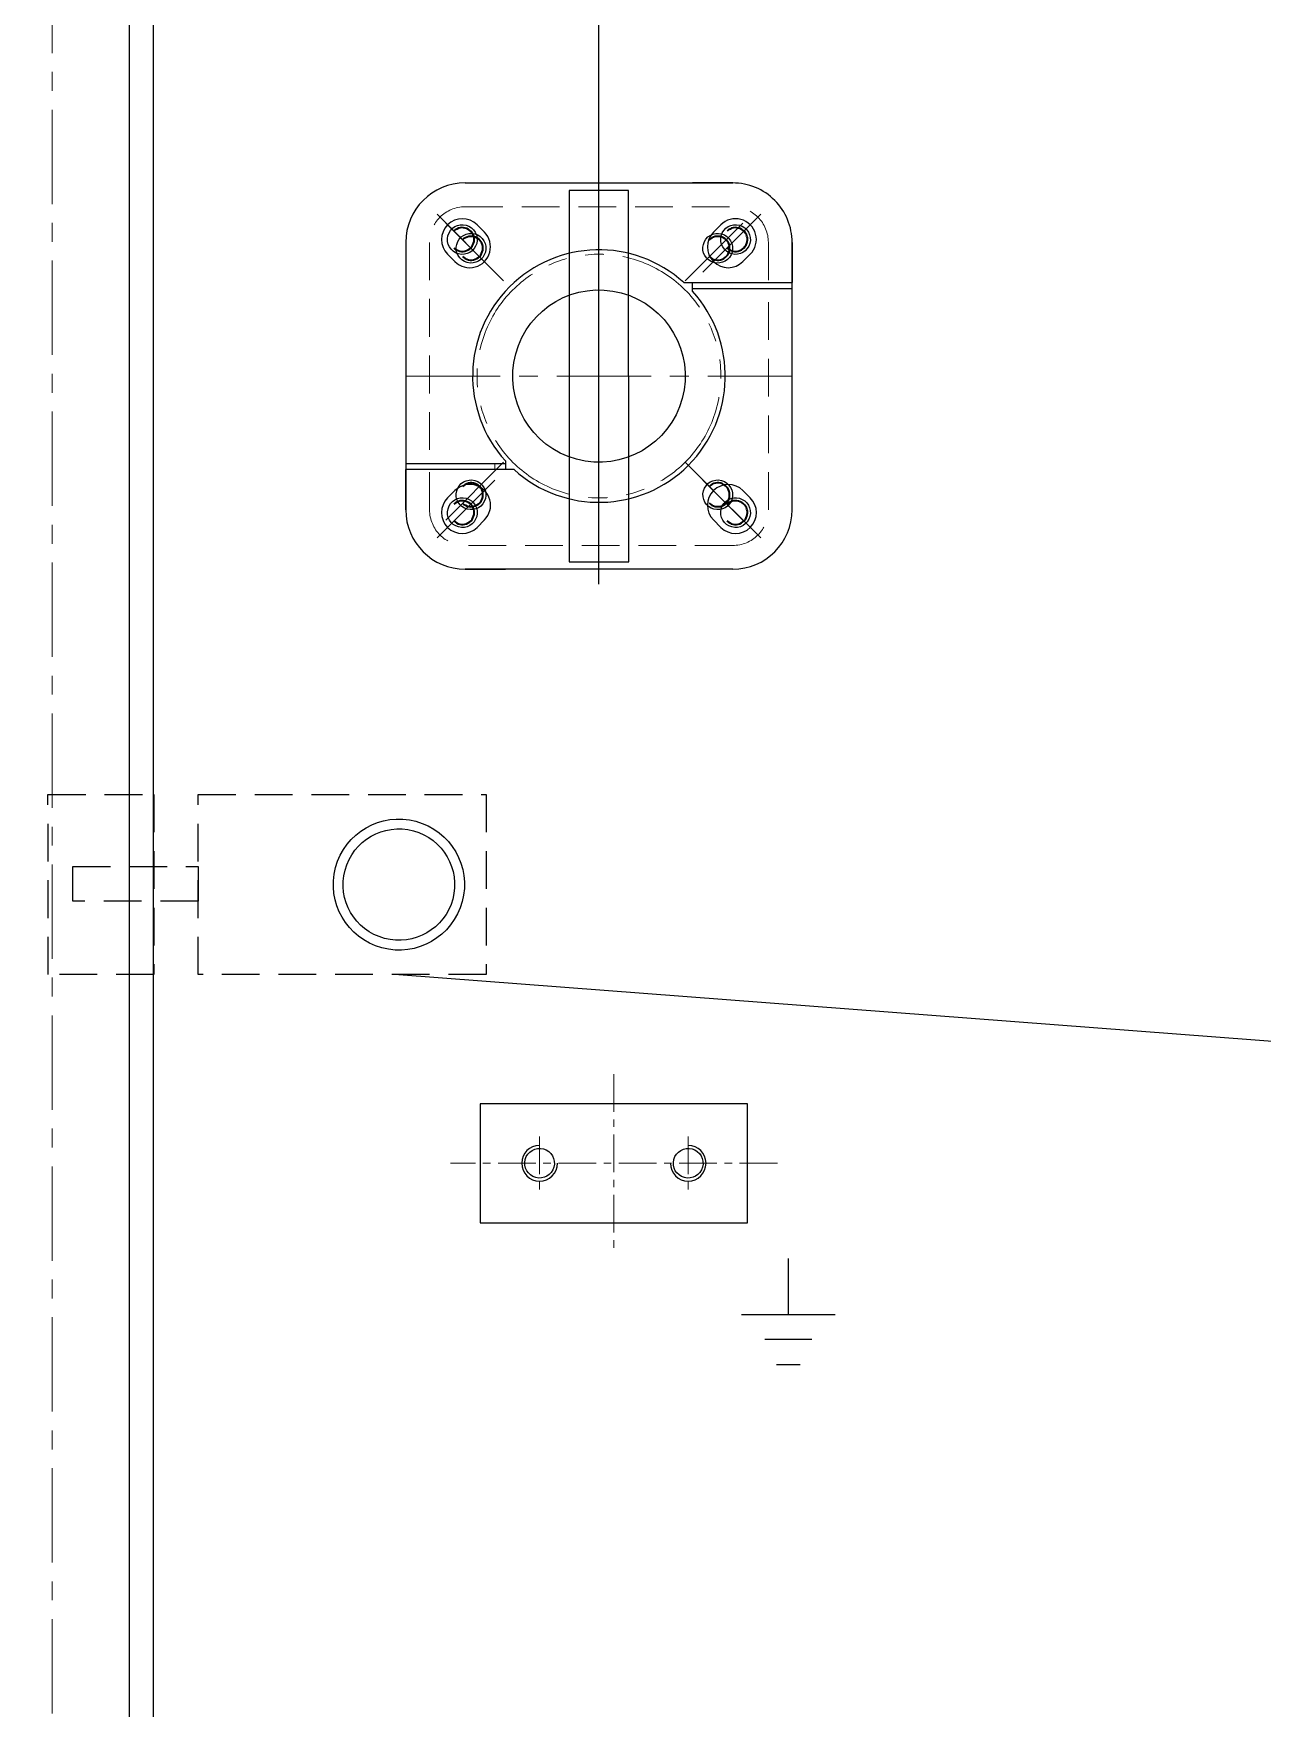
# Model space of a CAD drawing. Header units: millimetres. Extents: x -185079 to -2648, y 85916 to 249201.
# Drawn here: x -53619 to -53206, y 133150 to 133713 of the extents above; entities that cross this region are included whole.
import ezdxf

# ---------------------------------------------------------------- set-up
doc = ezdxf.new("R2010")
doc.units = ezdxf.units.MM
for name, pattern in [('CENTER', [50.800000000000004, 31.75, -6.35, 6.35, -6.35]), ('CENTERX2', [101.60000000000001, 63.5, -12.7, 12.7, -12.7]), ('DASHDOT', [25.4, 12.7, -6.35, 0, -6.35]), ('DASHED', [19.049999999999997, 12.7, -6.35]), ('HIDDEN', [9.524999999999999, 6.35, -3.175]), ('PHANTOM', [63.50000000000001, 31.75, -6.35, 6.35, -6.35, 6.35, -6.35]), ('点画线', [18, 12, -2, 2, -2])]:
    doc.linetypes.add(name, pattern=pattern)
doc.layers.get('0').update_dxf_attribs({"color": 255, "linetype": 'DASHDOT'})
for name, color, linetype in [('01粗实线', 7, 'Continuous'), ('1', 4, 'Continuous'), ('2', 3, 'Continuous'), ('3', 6, 'HIDDEN'), ('细线', 1, 'Continuous')]:
    doc.layers.add(name, color=color, linetype=linetype)
for name, color, linetype, lineweight in [('中心线', 1, 'CENTER', 20), ('中心线层', 1, '点画线', 18), ('双点划线', 13, 'PHANTOM', 20), ('点画线1', 4, 'CENTERX2', 20), ('粗实线', 7, 'Continuous', 25), ('细实线', 3, 'Continuous', 35), ('虚线', 7, 'DASHED', 20)]:
    doc.layers.add(name, color=color, linetype=linetype, lineweight=lineweight)

msp = doc.modelspace()

# ---------------------------------------------------------------- linework, layer by layer
at = {"color": 7, "linetype": 'Continuous', "lineweight": 15, "extrusion": (-0.00468541568822663, -0.01745240643729066, 0.9998367168639968)}
msp.add_line((-53464.09788613467, 133566.4143659587, 1779.145267987041), (-53464.09804970315, 133568.414061349, 1779.180172416661), dxfattribs=at)
at = {"layer": '01粗实线', "lineweight": -3, "ltscale": 2, "extrusion": (-0.00468541568822663, -0.01745240643729066, 0.9998367168639968), "elevation": -301.6990633254313}
msp.add_lwpolyline([(-86235.45449160437, 115125.8628989675), (-86216.13869559491, 115131.0494223234), (-86248.5544665694, 115251.7731473824), (-86267.87026257886, 115246.5866240264)], close=True, dxfattribs=at)
at = {"layer": '1', "lineweight": -3, "ltscale": 2, "transparency": 33554687, "extrusion": (-0.004685415688226634, -0.01745240643729067, 0.9998367168639968)}
for p, q in [((-53586.98576769961, 132611.0598932379, 1761.893435691568), (-53587.14230508279, 134524.7972003432, 1795.297477863427)), ((-53579.14239292249, 134524.7972003432, 1795.334966898694), (-53578.98585553934, 132611.0598932379, 1761.930924726836))]:
    msp.add_line(p, q, dxfattribs=at)
at = {"layer": '1', "color": 3, "lineweight": -3, "ltscale": 2, "extrusion": (-0.004685415688226648, -0.01745240643729063, 0.9998367168639968), "elevation": 1.311263986281119e-08}
msp.add_lwpolyline([(-89340.74435583597, 116693.2017122206), (-79605.60479144276, 119307.2036772036), (-77739.80294518075, 112358.532017356), (-87474.94250957393, 109744.530052373)], close=True, dxfattribs=at)
at = {"layer": '1', "lineweight": -3, "ltscale": 2, "extrusion": (-0.004685415688226648, -0.01745240643729063, 0.9998367168639968), "elevation": 1.311264075806094e-08}
msp.add_lwpolyline([(-87231.2481748564, 109916.2399077064), (-77857.25883072625, 112433.2686984296), (-79666.37327405855, 119170.8235395233), (-89040.36261818874, 116653.7947488001), (-87231.2481748564, 109916.2399077064)], dxfattribs=at)
at = {"layer": '1', "lineweight": -3, "ltscale": 2, "extrusion": (-0.004685415688226648, -0.01745240643729065, 0.9998367168639969), "elevation": -301.6990633390164}
msp.add_lwpolyline([(-86130.19248808348, 114965.2120486043), (-86217.11357012599, 114941.8726935027), (-86206.74052341415, 114903.2411014838), (-86119.81944137163, 114926.5804565854)], close=True, dxfattribs=at)
at = {"layer": '1', "lineweight": -3, "ltscale": 2, "extrusion": (-0.004685415688226634, -0.01745240643729067, 0.9998367168639968)}
for centre, radius in [((-86262.63704015047, 115006.0597488195, -301.6990633298349), 22.06320525148693), ((-86262.6370401505, 115006.0597488194, -301.699063329834), 18.76406608009948)]:
    msp.add_circle(centre, radius, dxfattribs=at)
at = {"layer": '1', "lineweight": -3, "ltscale": 2, "extrusion": (-0.004685415688226648, -0.01745240643729065, 0.9998367168639969)}
for centre in [(-86192.61125076062, 114927.7434208491, -301.6990633390167), (-86144.32176073703, 114940.7097292389, -301.6990633390162)]:
    msp.add_circle(centre, 5, dxfattribs=at)
at = {"layer": '1', "color": 3, "lineweight": -3, "ltscale": 2, "extrusion": (-0.004685415688226648, -0.01745240643729065, 0.9998367168639969)}
for centre, radius, start, end in [((-86192.61125076062, 114927.7434208491, -301.6990633390167), 5.999999999999999, 105.0300830919344, 15.03008309183626), ((-86144.32176073703, 114940.7097292389, -301.6990633390162), 6, 195.0300830918363, 105.0300830918363)]:
    msp.add_arc(centre, radius, start, end, dxfattribs=at)
at = {"layer": '2', "transparency": 33554687, "extrusion": (-0.004685415688226648, -0.01745240643729067, 0.9998367168639968)}
msp.add_line((-53429.09512174044, 133527.9202296956, 1778.637372241738), (-53429.1341707974, 134005.3118634923, 1786.970182710881), dxfattribs=at)
at = {"layer": '2', "extrusion": (-0.004685415688226634, -0.01745240643729067, 0.9998367168639968)}
msp.add_line((-53496.40435007463, 133396.4669785187, 1776.02739879564), (-52111.45595274666, 133290.8999616213, 2115.1068269133), dxfattribs=at)
at = {"layer": '2', "color": 4, "lineweight": -3, "ltscale": 20, "transparency": 33554687, "extrusion": (-0.004685415688226628, -0.01745240643729067, 0.9998367168639968)}
msp.add_circle((-86242.00447908716, 115188.8180231752, -301.699063334602), 28.99999999999999, dxfattribs=at)
at = {"layer": '3', "ltscale": 2, "transparency": 33554687, "extrusion": (-0.004685415688226634, -0.01745240643729067, 0.9998367168639968)}
for p, q in [((-53614.46395386551, 133457.0932651576, 1776.532397528874), (-53578.82287006295, 133457.0932651577, 1776.69941809371)), ((-53614.45899483575, 133396.4669785186, 1775.474173378625), (-53614.46395386551, 133457.0932651576, 1776.532397528874)), ((-53578.82287006295, 133457.0932651577, 1776.69941809371), (-53578.81791103323, 133396.4669785187, 1775.641193943462)), ((-53563.94003305537, 133457.0932651577, 1776.769161759676), (-53467.0636540128, 133457.0932651577, 1777.223141993176)), ((-53563.93507402563, 133396.4669785187, 1775.710937609427), (-53563.94003305537, 133457.0932651577, 1776.769161759676)), ((-53467.0636540128, 133457.0932651577, 1777.223141993176), (-53467.05869498306, 133396.4669785187, 1776.164917842927)), ((-53606.16345607294, 133432.8467524573, 1776.148066062271), (-53563.93804977087, 133432.8467524573, 1776.345941953197)), ((-53606.16250725989, 133421.2471021147, 1775.945595635539), (-53606.16345607294, 133432.8467524573, 1776.148066062271)), ((-53563.93804977087, 133432.8467524573, 1776.345941953197), (-53563.93710095783, 133421.2471021147, 1776.143471526464)), ((-53563.93710095783, 133421.2471021147, 1776.143471526464), (-53606.16250725989, 133421.2471021147, 1775.945595635539)), ((-53578.81791103323, 133396.4669785187, 1775.641193943462), (-53614.45899483575, 133396.4669785186, 1775.474173378625)), ((-53467.05869498306, 133396.4669785187, 1776.164917842927), (-53563.93507402563, 133396.4669785187, 1775.710937609427))]:
    msp.add_line(p, q, dxfattribs=at)
at = {"layer": '中心线', "extrusion": (-0.00468541568822663, -0.01745240643729066, 0.9998367168639968)}
for p, q in [((-53429.09512174039, 133527.9202296952, 1778.637372246132), (-53429.1065715333, 133667.8989070171, 1781.0806823196)), ((-53429.1065715333, 133667.8989070171, 1781.0806823196), (-53429.09512174039, 133527.9202296952, 1778.637372246132)), ((-53464.10511058148, 133632.9060230834, 1780.305863067937), (-53483.55192388405, 133652.3484979319, 1780.554105170755)), ((-53394.10230788075, 133632.9060230834, 1780.633908862277), (-53374.65867523848, 133652.3484979319, 1781.064398628617)), ((-53394.10230788075, 133632.9060230834, 1780.633908862277), (-53374.65867523848, 133652.3484979319, 1781.064398628617)), ((-53494.10013293914, 133597.9095683561, 1779.554428871317), (-53364.10156033455, 133597.9095683562, 1780.163625694414)), ((-53464.09938539294, 133562.9131136289, 1779.084145703455), (-53483.54301803522, 133543.4706387804, 1778.653655937115)), ((-53464.09938539294, 133562.9131136289, 1779.084145703455), (-53483.54301803522, 133543.4706387804, 1778.653655937115)), ((-53394.09658269222, 133562.9131136289, 1779.412191497795), (-53374.64976938965, 133543.4706387804, 1779.163949394977))]:
    msp.add_line(p, q, dxfattribs=at)
at = {"layer": '中心线', "extrusion": (-0.004685415688226628, -0.01745240643729067, 0.9998367168639968)}
for p, q in [((-53429.09512174062, 133527.9202296956, 1778.637372236969), (-53429.10657153351, 133667.8989070175, 1781.080682310436)), ((-53429.10657153351, 133667.8989070175, 1781.080682310436), (-53429.09512174062, 133527.9202296956, 1778.637372236969)), ((-53461.18102200413, 133629.9825868508, 1780.268536537145), (-53480.6278353067, 133649.4250616993, 1780.516778639962)), ((-53400.10200287378, 133629.9825868508, 1780.554763867691), (-53380.65837023147, 133649.4250616993, 1780.985253634031)), ((-53494.10013293937, 133597.9095683566, 1779.554428862154), (-53364.10156033477, 133597.9095683566, 1780.16362568525)), ((-53461.17602664843, 133568.9121997994, 1779.202560670479), (-53480.61965929071, 133549.469724951, 1778.77207090414)), ((-53400.09700751806, 133568.9121998003, 1779.488788001044), (-53380.65019421548, 133549.4697249518, 1779.240545898226))]:
    msp.add_line(p, q, dxfattribs=at)
at = {"layer": '中心线层', "linetype": 'CENTER', "transparency": 33554687, "extrusion": (-0.004685415688226634, -0.01745240643729067, 0.9998367168639968)}
msp.add_line((-53613.16079682745, 134754.3568918833, 1799.182573823058), (-53612.96748428342, 132391.0273165145, 1757.930955584487), dxfattribs=at)
at = {"layer": '双点划线', "extrusion": (-0.00468541568822663, -0.01745240643729066, 0.9998367168639968)}
msp.add_circle((-86242.00447908689, 115188.8180231749, -301.6990633254306), 40.99999999999998, dxfattribs=at)
at = {"layer": '点画线1', "color": 1, "ltscale": 0.2, "extrusion": (-0.004685415688226648, -0.01745240643729065, 0.9998367168639969)}
for p, q in [((-53424.08168615522, 133362.9932080006, 1775.782022616741), (-53424.0767791011, 133303.0023462913, 1774.734889728112)), ((-53449.07969418717, 133341.9964064023, 1775.298372870509), (-53449.07822207092, 133323.9991478895, 1774.984233003921)), ((-53399.0802431854, 133341.9964064024, 1775.532679340932), (-53399.07877106916, 133323.9991478896, 1775.218539474343)), ((-53369.0798365262, 133332.9977771459, 1775.516193289891), (-53479.0786287301, 133332.9977771459, 1775.000719054963))]:
    msp.add_line(p, q, dxfattribs=at)
at = {"layer": '粗实线', "extrusion": (-0.00468541568822663, -0.01745240643729066, 0.9998367168639968)}
for p, q in [((-53474.10566851372, 133662.8996685413, 1780.782545422168), (-53384.10665671054, 133662.8996685413, 1781.204297068927)), ((-53384.10665671054, 133662.8996685413, 1781.204297068927), (-53397.60650848101, 133662.8996685413, 1781.141034321913)), ((-53467.64170444092, 133646.339005706, 1780.523766107872), (-53470.11675340671, 133648.8135025049, 1780.555360557321)), ((-53390.56791156841, 133646.339005706, 1780.884947841033), (-53388.09326741394, 133648.8135025049, 1780.939737447659)), ((-53390.56791156841, 133646.339005706, 1780.884947841033), (-53388.09326741394, 133648.8135025049, 1780.939737447659)), ((-53494.10381322972, 133642.9027146382, 1780.339778537789), (-53494.09645264856, 133552.9164220741, 1778.769079204846)), ((-53364.09788004397, 133552.9164220741, 1779.378276027942), (-53364.10524062513, 133642.9027146382, 1780.948975360885)), ((-53364.10524062513, 133642.9027146382, 1780.948975360885), (-53364.10413653796, 133629.4047707536, 1780.713370460944)), ((-53477.54028105881, 133636.4410185104, 1780.304607681371), (-53480.01533002459, 133638.9155153093, 1780.336202130821)), ((-53380.66771570528, 133636.4410185104, 1780.758570043236), (-53378.19307155081, 133638.9155153093, 1780.813359649861)), ((-53380.66771570528, 133636.4410185104, 1780.758570043236), (-53378.19307155081, 133638.9155153093, 1780.813359649861)), ((-53400.57305087079, 133629.4047707536, 1780.542470532521), (-53364.10413653796, 133629.4047707536, 1780.713370460944)), ((-53397.603525866, 133626.43590823, 1780.50456400665), (-53397.60376870914, 133629.4047707536, 1780.556385125762)), ((-53397.60360514067, 133627.4050753633, 1780.521480696141), (-53364.10397296948, 133627.4050753633, 1780.678466031324)), ((-53460.59808813303, 133568.4140613491, 1779.196573869591), (-53494.09772030421, 133568.4140613491, 1779.039588534409)), ((-53460.59816740769, 133569.3832284824, 1779.213490559082), (-53460.59792456455, 133566.4143659587, 1779.16166943997)), ((-53494.09645264856, 133552.9164220741, 1778.769079204846), (-53494.09755673573, 133566.4143659587, 1779.004684104788)), ((-53457.62864240289, 133566.4143659587, 1779.175584033212), (-53494.09755673573, 133566.4143659587, 1779.004684104788)), ((-53477.5339775684, 133559.3781182019, 1778.959484522497), (-53480.00862172288, 133556.903621403, 1778.904694915871)), ((-53477.5339775684, 133559.3781182019, 1778.959484522497), (-53480.00862172288, 133556.903621403, 1778.904694915871)), ((-53380.66141221487, 133559.3781182019, 1779.413446884361), (-53378.18636324909, 133556.903621403, 1779.381852434911)), ((-53467.63378170528, 133549.4801310063, 1778.833106724698), (-53470.10842585975, 133547.0056342075, 1778.778317118074)), ((-53467.63378170528, 133549.4801310063, 1778.833106724698), (-53470.10842585975, 133547.0056342075, 1778.778317118074)), ((-53390.55998883276, 133549.4801310063, 1779.19428845786), (-53388.08493986698, 133547.0056342075, 1779.162694008411)), ((-53384.09602475998, 133532.919468171, 1778.935509143564), (-53474.09503656315, 133532.919468171, 1778.513757496805)), ((-53474.09503656315, 133532.919468171, 1778.513757496805), (-53460.59518479268, 133532.919468171, 1778.577020243819))]:
    msp.add_line(p, q, dxfattribs=at)
for centre in [(-86298.31318666557, 115221.2884628211, -301.6990633254302), (-86209.53403944065, 115245.1267307535, -301.69906332543), (-86274.47491873315, 115132.5093155962, -301.6990633254316), (-86185.69577150824, 115156.3475835287, -301.6990633254313)]:
    msp.add_circle(centre, 4.999999999999997, dxfattribs=at)
at = {"layer": '粗实线', "extrusion": (-0.004685415688226628, -0.01745240643729067, 0.9998367168639968)}
for centre in [(-86294.73109268441, 115219.222846837, -301.699063334602), (-86214.57053924521, 115240.7469187641, -301.6990633346061), (-86273.2070207571, 115139.0622933971, -301.699063334599), (-86193.04646731814, 115160.5863653249, -301.6990633345997)]:
    msp.add_circle(centre, 4.999999999999996, dxfattribs=at)
at = {"layer": '粗实线', "extrusion": (-0.00468541568822663, -0.01745240643729066, 0.9998367168639968)}
for centre, radius, start, end in [((-86297.13469765897, 115220.6088866453, -301.6990633254309), 19.99999999999999, 105.0300830919627, 195.0300830919116), ((-86210.21361561646, 115243.948241747, -301.6990633254316), 19.99999999999999, 15.03008309191159, 105.0300830919627), ((-86298.31318666556, 115221.2884628212, -301.6990633254306), 6.999999999999997, 60.03008309196525, 240.0300830919216), ((-86209.53403944065, 115245.1267307535, -301.69906332543), 6.999999999999997, 330.0300830916557, 150.0300830921875), ((-86295.28117933439, 115219.5400545325, -301.6990633254302), 6.999999999999997, 240.0300830918184, 60.03008309192157), ((-86242.00447908689, 115188.8180231749, -301.6990633254306), 42.49999999999998, 62.86181256082873, 237.1983536230061), ((-86211.28244772929, 115242.0947234224, -301.6990633254316), 6.999999999999997, 150.0300830920247, 330.0300830917589), ((-86242.00447908689, 115188.8180231749, -301.6990633254306), 42.49999999999998, 242.8618125607674, 57.19835362306618), ((-86272.7265104445, 115135.5413229274, -301.6990633254311), 6.999999999999997, 330.030083091493, 150.0300830921875), ((-86188.72777883938, 115158.0959918173, -301.6990633254302), 6.999999999999997, 60.03008309202475, 240.0300830918184), ((-86273.7953425573, 115133.6878046028, -301.6990633254306), 19.99999999999999, 195.0300830919116, 285.0300830919116), ((-86274.47491873315, 115132.5093155962, -301.6990633254316), 6.999999999999997, 150.0300830920843, 330.0300830918183), ((-86185.69577150824, 115156.3475835287, -301.6990633254313), 6.999999999999997, 240.0300830920247, 60.03008309175888), ((-86186.87426051481, 115157.0271597044, -301.6990633254302), 19.99999999999999, 285.030083091941, 15.03008309190077)]:
    msp.add_arc(centre, radius, start, end, dxfattribs=at)
at = {"layer": '细实线', "extrusion": (-0.00468541568822663, -0.01745240643729066, 0.9998367168639968)}
for centre, start, end in [((-86298.31318666557, 115221.2884628211, -301.6990633254302), 238.2668577344778, 150.0300830919444), ((-86209.53403944065, 115245.1267307535, -301.69906332543), 238.2668577345454, 150.0300830919444), ((-86274.47491873315, 115132.5093155962, -301.6990633254316), 238.2668577340812, 150.0300830917638), ((-86185.69577150824, 115156.3475835287, -301.6990633254313), 238.2668577343681, 150.0300830925902)]:
    msp.add_arc(centre, 3.999999999999998, start, end, dxfattribs=at)
at = {"layer": '细实线', "extrusion": (-0.004685415688226628, -0.01745240643729067, 0.9998367168639968)}
for centre, start, end in [((-86294.73109268438, 115219.222846837, -301.6990633346015), 238.2668577352288, 150.0300830928472), ((-86214.57053924521, 115240.7469187641, -301.6990633346061), 240.030083091632, 151.793308449977), ((-86273.20702075712, 115139.062293397, -301.6990633345986), 240.0300830920208, 151.79330844896), ((-86193.04646731814, 115160.5863653249, -301.6990633345999), 238.266857734655, 150.0300830916596)]:
    msp.add_arc(centre, 3.999999999999997, start, end, dxfattribs=at)
at = {"layer": '细线', "color": 1, "linetype": 'ByBlock', "lineweight": -3, "ltscale": 0.5, "extrusion": (-0.004685415688226648, -0.01745240643729066, 0.9998367168639968)}
for p, q in [((-53365.38443522426, 133282.0925617956, 1526.37584388451), (-53365.38597757635, 133300.9484841084, 1526.70497161891)), ((-53381.18983899544, 133282.0925617956, 1526.301776903833), (-53349.57903145308, 133282.0925617956, 1526.449910865187)), ((-53357.50278375004, 133273.65809499, 1526.265552946552), (-53373.2647068755, 133273.65809499, 1526.191689724045)), ((-53369.32353618264, 133265.2236281844, 1526.06293298046), (-53361.44257461991, 133265.2236281844, 1526.099864591714))]:
    msp.add_line(p, q, dxfattribs=at)
at = {"layer": '虚线', "extrusion": (-0.00468541568822663, -0.01745240643729066, 0.9998367168639968)}
for p, q in [((-53474.10501423983, 133654.9008869801, 1780.642927703684), (-53384.10600243666, 133654.9008869801, 1781.064679350443)), ((-53486.10390106944, 133642.9027146382, 1780.377267573057), (-53486.09780814392, 133568.4140613491, 1779.077077569676)), ((-53372.10515278541, 133642.9027146382, 1780.911486325618), (-53372.10404869824, 133629.4047707536, 1780.675881425677)), ((-53372.09779220425, 133552.9164220741, 1779.340786992675), (-53372.10388512976, 133627.4050753633, 1780.640976996056)), ((-53486.09654048828, 133552.9164220741, 1778.806568240113), (-53486.09764457545, 133566.4143659587, 1779.042173140055)), ((-53384.09667903386, 133540.9182497322, 1779.075126862047), (-53474.09569083704, 133540.9182497322, 1778.653375215289))]:
    msp.add_line(p, q, dxfattribs=at)
for centre, start, end in [((-86297.13469765897, 115220.6088866453, -301.6990633254309), 105.0300830920065, 195.0300830918543), ((-86210.21361561646, 115243.948241747, -301.6990633254316), 15.03008309187229, 105.0300830919034), ((-86273.7953425573, 115133.6878046028, -301.6990633254306), 195.0300830919394, 285.0300830918363), ((-86186.87426051481, 115157.0271597044, -301.6990633254302), 285.0300830918543, 15.03008309198852)]:
    msp.add_arc(centre, 12, start, end, dxfattribs=at)

doc.saveas('drawing.dxf')
